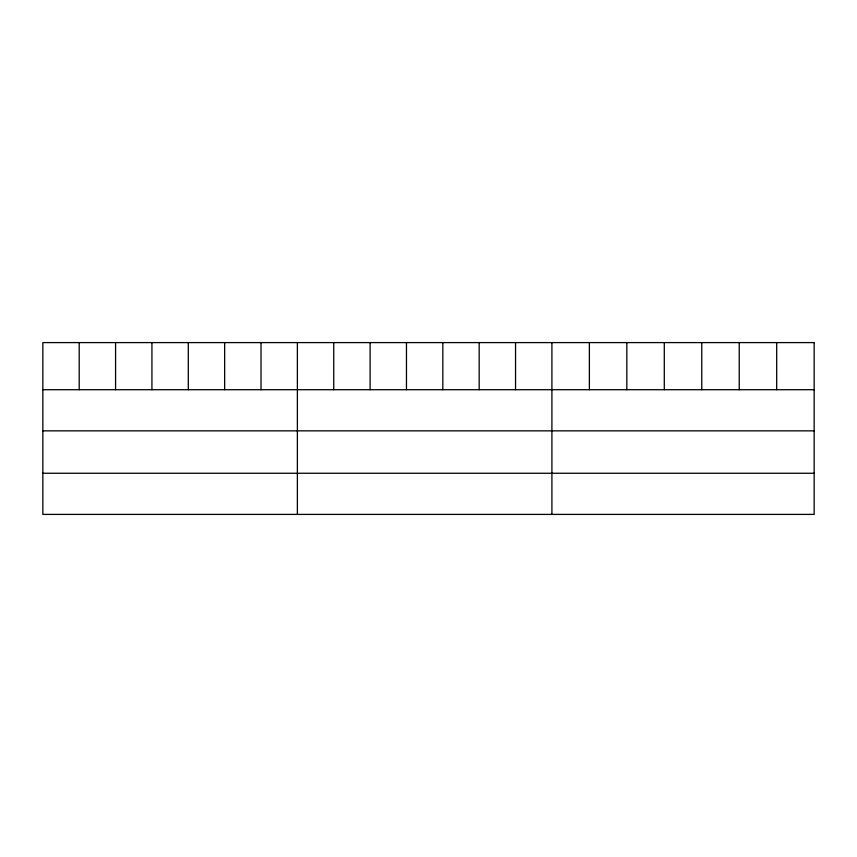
<?xml version="1.0" encoding="UTF-8"?>
<svg xmlns="http://www.w3.org/2000/svg" width="857" height="857" viewBox="0 0 857 857"><rect width="100%" height="100%" fill="white"/><g stroke="black" fill="none" stroke-linecap="round" stroke-linejoin="round"><path stroke-width="1.29" d="M42.85 389.71L814.15 389.71M42.85 430.857L814.15 430.857M42.85 473.257L814.15 473.257M776.688 342.596L776.688 389.71M739.227 342.596L739.227 389.71M701.765 342.596L701.765 389.71M664.293 342.596L664.293 389.71M626.831 342.596L626.831 389.71M589.37 342.596L589.37 389.71M551.908 342.596L551.908 514.404M515.55 342.596L515.55 389.71M479.181 342.596L479.181 389.71M442.823 342.596L442.823 389.71M406.464 342.596L406.464 389.71M370.106 342.596L370.106 389.71M333.737 342.596L333.737 389.71M297.379 342.596L297.379 514.404M261.021 342.596L261.021 389.71M224.652 342.596L224.652 389.71M188.294 342.596L188.294 389.71M151.935 342.596L151.935 389.71M115.577 342.596L115.577 389.71M79.208 342.596L79.208 389.71M814.15 342.596L42.85 342.596L42.85 514.404L814.15 514.404L814.15 342.596"/></g></svg>
